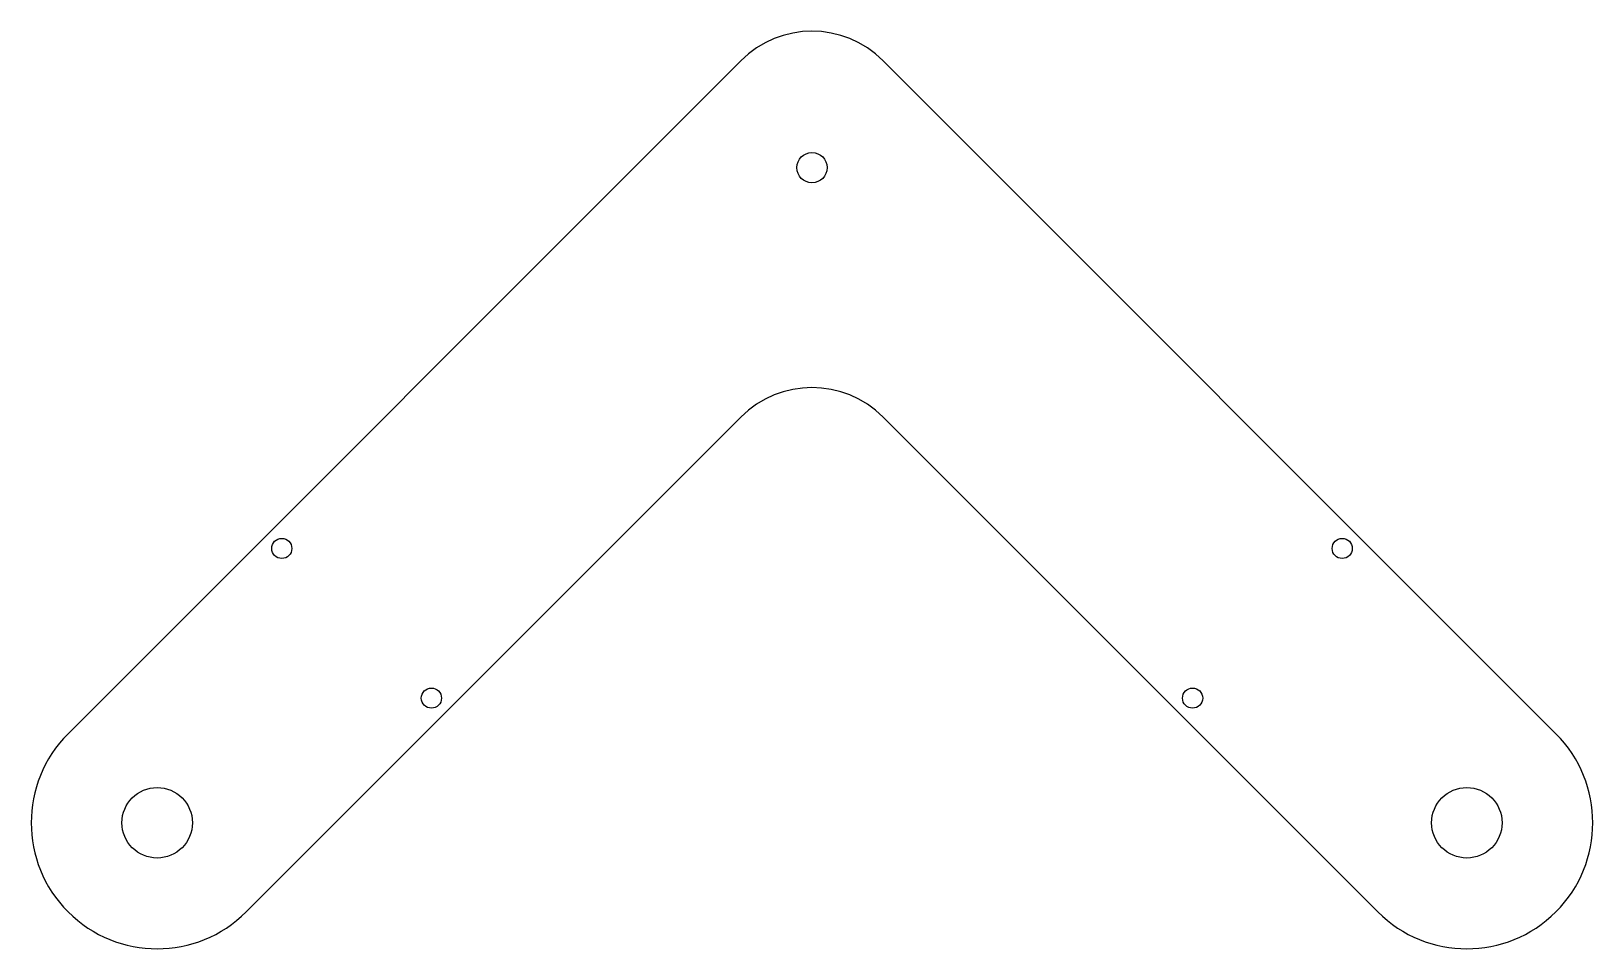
# Model space of a CAD drawing. Header units: millimetres. Extents: x -78 to 78, y -13 to 79.
import ezdxf

# ---------------------------------------------------------------- set-up
doc = ezdxf.new("R2010")
doc.units = ezdxf.units.MM

msp = doc.modelspace()

# ---------------------------------------------------------------- linework, layer by layer
at = {"color": 7, "linetype": 'Continuous', "lineweight": 25}
for p, q in [((-73.84, 8.84), (-7.07, 75.61)), ((7.07, 75.61), (73.84, 8.84)), ((-56.16, -8.84), (-7.07, 40.25)), ((7.07, 40.25), (56.16, -8.84))]:
    msp.add_line(p, q, dxfattribs=at)
for centre, radius in [((0, 65), 1.5), ((0, 65), 1.5), ((-52.63, 27.22), 1), ((-52.63, 27.22), 1), ((52.63, 27.22), 1), ((52.63, 27.22), 1), ((-37.78, 12.37), 1), ((-37.78, 12.37), 1), ((37.78, 12.37), 1), ((37.78, 12.37), 1), ((-65, 0), 3.5), ((-65, 0), 3.5), ((65, 0), 3.5), ((65, 0), 3.5)]:
    msp.add_circle(centre, radius, dxfattribs=at)
for centre, radius, start, end in [((0, 68.54), 10, 45, 135), ((0, 33.18), 10, 45, 135), ((-65, 0), 12.5, 135, 315), ((65, 0), 12.5, 225, 45)]:
    msp.add_arc(centre, radius, start, end, dxfattribs=at)

doc.saveas('drawing.dxf')
